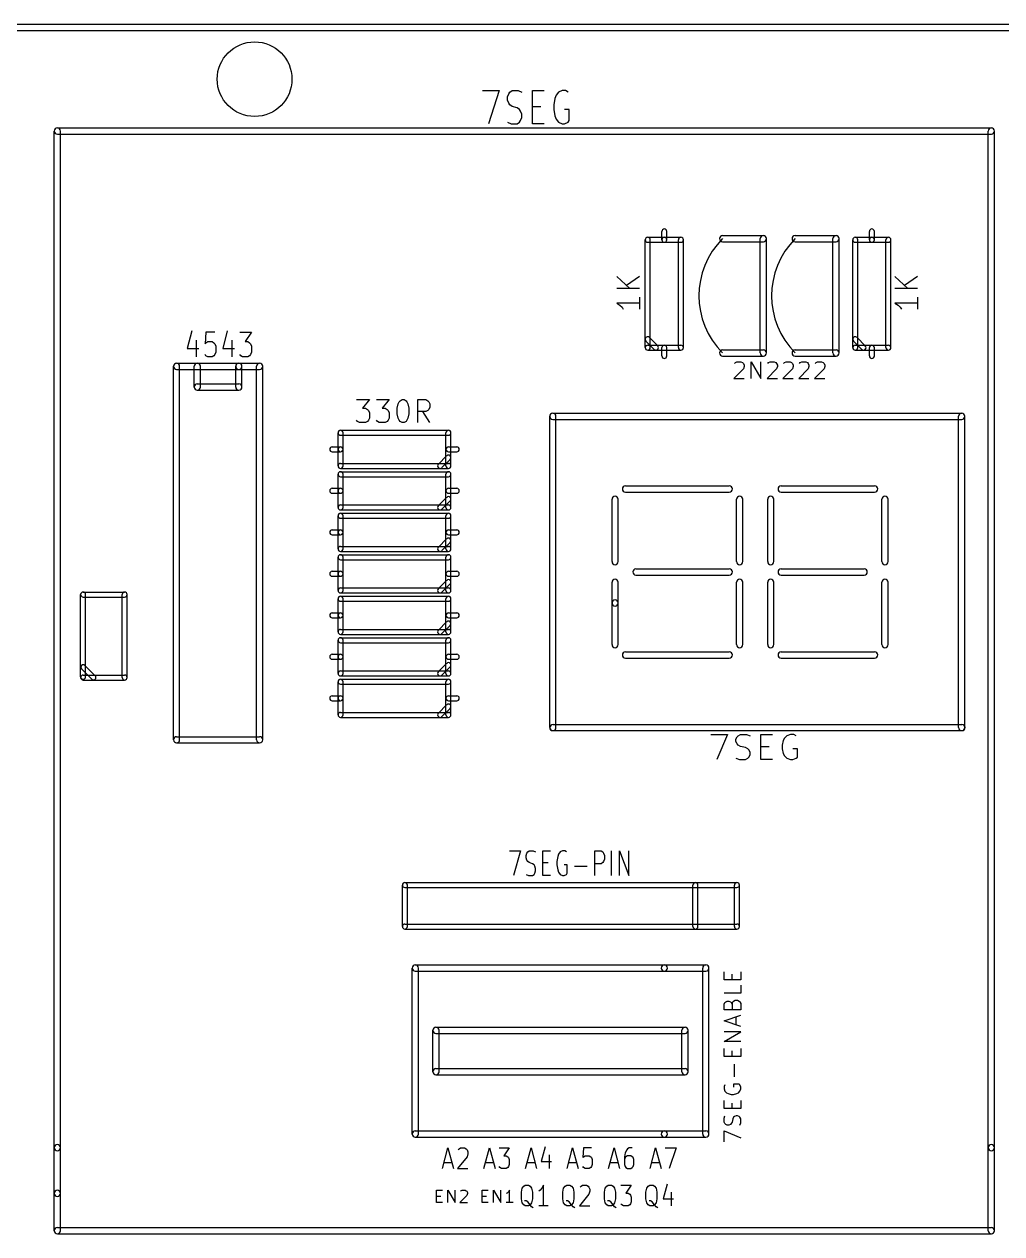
# Model space of a CAD drawing. Extents: x 6675 to 110575, y 15345 to 73745.
# Drawn here: x 53200 to 76750, y 44595 to 73745 of the extents above; entities that cross this region are included whole.
import ezdxf

# ---------------------------------------------------------------- set-up
doc = ezdxf.new("R2010")
doc.units = 0
doc.layers.add('BLACK', color=1, linetype='CONTINUOUS')

msp = doc.modelspace()

# ---------------------------------------------------------------- linework, layer by layer
at = {"layer": 'BLACK'}
for p, q in [((6750, 73745), (110500, 73745)), ((6750, 73595), (110500, 73595)), ((64244, 72146), (64644, 72146)), ((64644, 72146), (64387, 71346)), ((64843, 71994), (64872, 72070)), ((64872, 72070), (64900, 72108)), ((64900, 72108), (64958, 72146)), ((64958, 72146), (65100, 72146)), ((65100, 72146), (65186, 72108)), ((65443, 71346), (65443, 72146)), ((65443, 72146), (65729, 72146)), ((66014, 72032), (65986, 71956)), ((66072, 72108), (66014, 72032)), ((66157, 72146), (66072, 72108)), ((66243, 72146), (66157, 72146)), ((66300, 72108), (66243, 72146)), ((64843, 71918), (64843, 71994)), ((64872, 71841), (64843, 71918)), ((64900, 71803), (64872, 71841)), ((64958, 71765), (64900, 71803)), ((65072, 71727), (64958, 71765)), ((65129, 71689), (65072, 71727)), ((65443, 71765), (65643, 71765)), ((65986, 71956), (65957, 71803)), ((65957, 71803), (65957, 71689)), ((65158, 71651), (65129, 71689)), ((65129, 71384), (65158, 71422)), ((65186, 71575), (65158, 71651)), ((65158, 71422), (65186, 71499)), ((65186, 71499), (65186, 71575)), ((65957, 71689), (65986, 71537)), ((65986, 71537), (66014, 71460)), ((66014, 71460), (66072, 71384)), ((66329, 71689), (66214, 71689)), ((66300, 71384), (66329, 71422)), ((66329, 71422), (66329, 71689)), ((53925, 46670), (53925, 71170)), ((54000, 71245), (76500, 71245)), ((54075, 46670), (54075, 71170)), ((64843, 71384), (64929, 71346)), ((64929, 71346), (65072, 71346)), ((65072, 71346), (65129, 71384)), ((65729, 71346), (65443, 71346)), ((66072, 71384), (66157, 71346)), ((66157, 71346), (66214, 71346)), ((66214, 71346), (66300, 71384)), ((76425, 46670), (76425, 71170)), ((76575, 46670), (76575, 71170)), ((54000, 71095), (76500, 71095)), ((68160, 65950), (68160, 68550)), ((68220, 68610), (68620, 68610)), ((68280, 65950), (68280, 68550)), ((68560, 68550), (68560, 68750)), ((68620, 68610), (69020, 68610)), ((68680, 68550), (68680, 68750)), ((68960, 65950), (68960, 68550)), ((69080, 65950), (69080, 68550)), ((70023, 68653), (71007, 68653)), ((70023, 68503), (71007, 68503)), ((70932, 65822), (70932, 68578)), ((71082, 65822), (71082, 68578)), ((71773, 68653), (72757, 68653)), ((71773, 68503), (72757, 68503)), ((72682, 65822), (72682, 68578)), ((72832, 65822), (72832, 68578)), ((73160, 65950), (73160, 68550)), ((73220, 68610), (73620, 68610)), ((73280, 65950), (73280, 68550)), ((73560, 68550), (73560, 68750)), ((73620, 68610), (74020, 68610)), ((73680, 68550), (73680, 68750)), ((73960, 65950), (73960, 68550)), ((74080, 65950), (74080, 68550)), ((68220, 68490), (68620, 68490)), ((68620, 68490), (69020, 68490)), ((73220, 68490), (73620, 68490)), ((73620, 68490), (74020, 68490)), ((67473, 67663), (67787, 67377)), ((68023, 67663), (67708, 67448)), ((74173, 67663), (74487, 67377)), ((74723, 67663), (74408, 67448)), ((68023, 67377), (67473, 67377)), ((74723, 67377), (74173, 67377)), ((68023, 67163), (68023, 66877)), ((74723, 67163), (74723, 66877)), ((68023, 67020), (67473, 67020)), ((67473, 67020), (67551, 66972)), ((67551, 66972), (67604, 66925)), ((67604, 66925), (67630, 66877)), ((74723, 67020), (74173, 67020)), ((74173, 67020), (74251, 66972)), ((74251, 66972), (74304, 66925)), ((74304, 66925), (74330, 66877)), ((57235, 66356), (57128, 65927)), ((57578, 66327), (57557, 66041)), ((57792, 66327), (57578, 66327)), ((58093, 66356), (57986, 65927)), ((58393, 66327), (58672, 66327)), ((58672, 66327), (58522, 66099)), ((68462, 65993), (68263, 66192)), ((73462, 65993), (73263, 66192)), ((57128, 65927), (57406, 65927)), ((57342, 66127), (57342, 65727)), ((57557, 66041), (57578, 66070)), ((57578, 66070), (57621, 66099)), ((57621, 66099), (57728, 66099)), ((57728, 66099), (57771, 66070)), ((57771, 66070), (57792, 66041)), ((57792, 66041), (57814, 65984)), ((57814, 65984), (57814, 65841)), ((57986, 65927), (58264, 65927)), ((58200, 66127), (58200, 65727)), ((58522, 66099), (58586, 66099)), ((58586, 66099), (58629, 66070)), ((58629, 66070), (58650, 66041)), ((58650, 66041), (58672, 65984)), ((58672, 65984), (58672, 65841)), ((68377, 65908), (68178, 66107)), ((68220, 66010), (69020, 66010)), ((68220, 65890), (69020, 65890)), ((68560, 65750), (68560, 65950)), ((68680, 65750), (68680, 65950)), ((70023, 65897), (71007, 65897)), ((71773, 65897), (72757, 65897)), ((73377, 65908), (73178, 66107)), ((73220, 66010), (74020, 66010)), ((73220, 65890), (74020, 65890)), ((73560, 65750), (73560, 65950)), ((73680, 65750), (73680, 65950)), ((57578, 65756), (57557, 65784)), ((57621, 65727), (57578, 65756)), ((57728, 65727), (57621, 65727)), ((57771, 65756), (57728, 65727)), ((57792, 65784), (57771, 65756)), ((57814, 65841), (57792, 65784)), ((58415, 65756), (58393, 65784)), ((58458, 65727), (58415, 65756)), ((58586, 65727), (58458, 65727)), ((58629, 65756), (58586, 65727)), ((58650, 65784), (58629, 65756)), ((58672, 65841), (58650, 65784)), ((70023, 65747), (71007, 65747)), ((70314, 65570), (70333, 65589)), ((70333, 65589), (70371, 65608)), ((70371, 65608), (70467, 65608)), ((70467, 65608), (70505, 65589)), ((70505, 65589), (70524, 65570)), ((70714, 65208), (70714, 65608)), ((70714, 65608), (70943, 65208)), ((70943, 65208), (70943, 65608)), ((71114, 65570), (71133, 65589)), ((71133, 65589), (71171, 65608)), ((71171, 65608), (71267, 65608)), ((71267, 65608), (71305, 65589)), ((71305, 65589), (71324, 65570)), ((71495, 65570), (71514, 65589)), ((71514, 65589), (71552, 65608)), ((71552, 65608), (71648, 65608)), ((71648, 65608), (71686, 65589)), ((71686, 65589), (71705, 65570)), ((71773, 65747), (72757, 65747)), ((71876, 65570), (71895, 65589)), ((71895, 65589), (71933, 65608)), ((71933, 65608), (72029, 65608)), ((72029, 65608), (72067, 65589)), ((72067, 65589), (72086, 65570)), ((72257, 65570), (72276, 65589)), ((72276, 65589), (72314, 65608)), ((72314, 65608), (72410, 65608)), ((72410, 65608), (72448, 65589)), ((72448, 65589), (72467, 65570)), ((56795, 56500), (56795, 65500)), ((56870, 65575), (58870, 65575)), ((56870, 65425), (58870, 65425)), ((56945, 56500), (56945, 65500)), ((57295, 65000), (57295, 65500)), ((57445, 65000), (57445, 65500)), ((58295, 65000), (58295, 65500)), ((58445, 65000), (58445, 65500)), ((58795, 56500), (58795, 65500)), ((58945, 56500), (58945, 65500)), ((70524, 65437), (70295, 65208)), ((70524, 65570), (70543, 65532)), ((70543, 65494), (70524, 65437)), ((70543, 65532), (70543, 65494)), ((71324, 65437), (71095, 65208)), ((71324, 65570), (71343, 65532)), ((71343, 65494), (71324, 65437)), ((71343, 65532), (71343, 65494)), ((71705, 65437), (71476, 65208)), ((71705, 65570), (71724, 65532)), ((71724, 65494), (71705, 65437)), ((71724, 65532), (71724, 65494)), ((72086, 65437), (71857, 65208)), ((72086, 65570), (72105, 65532)), ((72105, 65494), (72086, 65437)), ((72105, 65532), (72105, 65494)), ((72467, 65437), (72238, 65208)), ((72467, 65570), (72486, 65532)), ((72486, 65494), (72467, 65437)), ((72486, 65532), (72486, 65494)), ((57370, 65075), (58370, 65075)), ((70295, 65208), (70543, 65208)), ((71095, 65208), (71343, 65208)), ((71476, 65208), (71724, 65208)), ((71857, 65208), (72105, 65208)), ((72238, 65208), (72486, 65208)), ((57370, 64925), (58370, 64925)), ((61207, 64697), (61517, 64697)), ((61517, 64697), (61350, 64488)), ((61350, 64488), (61422, 64488)), ((61422, 64488), (61469, 64462)), ((61469, 64462), (61493, 64435)), ((61493, 64435), (61517, 64383)), ((61683, 64697), (61993, 64697)), ((61993, 64697), (61826, 64488)), ((61826, 64488), (61898, 64488)), ((61898, 64488), (61945, 64462)), ((61945, 64462), (61969, 64435)), ((61969, 64435), (61993, 64383)), ((62183, 64488), (62207, 64593)), ((62183, 64357), (62183, 64488)), ((62207, 64593), (62231, 64645)), ((62231, 64645), (62255, 64671)), ((62255, 64671), (62302, 64697)), ((62302, 64697), (62350, 64697)), ((62350, 64697), (62398, 64671)), ((62398, 64671), (62421, 64645)), ((62421, 64645), (62445, 64593)), ((62445, 64593), (62469, 64488)), ((62469, 64488), (62469, 64357)), ((62683, 64147), (62683, 64697)), ((62683, 64697), (62874, 64697)), ((62874, 64697), (62921, 64671)), ((62921, 64435), (62874, 64409)), ((62921, 64671), (62945, 64645)), ((62945, 64462), (62921, 64435)), ((62945, 64645), (62969, 64593)), ((62969, 64514), (62945, 64462)), ((62969, 64593), (62969, 64514)), ((61231, 64174), (61207, 64200)), ((61279, 64147), (61231, 64174)), ((61422, 64147), (61279, 64147)), ((61469, 64174), (61422, 64147)), ((61493, 64200), (61469, 64174)), ((61517, 64252), (61493, 64200)), ((61517, 64383), (61517, 64252)), ((61707, 64174), (61683, 64200)), ((61755, 64147), (61707, 64174)), ((61898, 64147), (61755, 64147)), ((61945, 64174), (61898, 64147)), ((61969, 64200), (61945, 64174)), ((61993, 64252), (61969, 64200)), ((61993, 64383), (61993, 64252)), ((62207, 64252), (62183, 64357)), ((62231, 64200), (62207, 64252)), ((62255, 64174), (62231, 64200)), ((62302, 64147), (62255, 64174)), ((62350, 64147), (62302, 64147)), ((62398, 64174), (62350, 64147)), ((62421, 64200), (62398, 64174)), ((62445, 64252), (62421, 64200)), ((62469, 64357), (62445, 64252)), ((62874, 64409), (62683, 64409)), ((62969, 64147), (62802, 64409)), ((65860, 56795), (65860, 64295)), ((65935, 64370), (75785, 64370)), ((65935, 64220), (75785, 64220)), ((66010, 56795), (66010, 64295)), ((75710, 56795), (75710, 64295)), ((75860, 56795), (75860, 64295)), ((60760, 63500), (60760, 63900)), ((60820, 63960), (63420, 63960)), ((60820, 63840), (63420, 63840)), ((60880, 63500), (60880, 63900)), ((63360, 63100), (63360, 63900)), ((63480, 63100), (63480, 63900)), ((60620, 63560), (60820, 63560)), ((63420, 63560), (63620, 63560)), ((60620, 63440), (60820, 63440)), ((60760, 63100), (60760, 63500)), ((60880, 63100), (60880, 63500)), ((63377, 63342), (63178, 63143)), ((63462, 63257), (63263, 63058)), ((63420, 63440), (63620, 63440)), ((60820, 63160), (63420, 63160)), ((60820, 63040), (63420, 63040)), ((60760, 62500), (60760, 62900)), ((60820, 62960), (63420, 62960)), ((60820, 62840), (63420, 62840)), ((60880, 62500), (60880, 62900)), ((63360, 62100), (63360, 62900)), ((63480, 62100), (63480, 62900)), ((60620, 62560), (60820, 62560)), ((60620, 62440), (60820, 62440)), ((60760, 62100), (60760, 62500)), ((60880, 62100), (60880, 62500)), ((63420, 62560), (63620, 62560)), ((63420, 62440), (63620, 62440)), ((67685, 62620), (70185, 62620)), ((67685, 62470), (70185, 62470)), ((71435, 62620), (73685, 62620)), ((71435, 62470), (73685, 62470)), ((60820, 62160), (63420, 62160)), ((63377, 62342), (63178, 62143)), ((63462, 62257), (63263, 62058)), ((67360, 60795), (67360, 62295)), ((67510, 60795), (67510, 62295)), ((70360, 60795), (70360, 62295)), ((70510, 60795), (70510, 62295)), ((71110, 60795), (71110, 62295)), ((71260, 60795), (71260, 62295)), ((73860, 60795), (73860, 62295)), ((74010, 60795), (74010, 62295)), ((60760, 61500), (60760, 61900)), ((60820, 62040), (63420, 62040)), ((60820, 61960), (63420, 61960)), ((60820, 61840), (63420, 61840)), ((60880, 61500), (60880, 61900)), ((63360, 61100), (63360, 61900)), ((63480, 61100), (63480, 61900)), ((60620, 61560), (60820, 61560)), ((63420, 61560), (63620, 61560)), ((60620, 61440), (60820, 61440)), ((60760, 61100), (60760, 61500)), ((60880, 61100), (60880, 61500)), ((63377, 61342), (63178, 61143)), ((63462, 61257), (63263, 61058)), ((63420, 61440), (63620, 61440)), ((60820, 61160), (63420, 61160)), ((60820, 61040), (63420, 61040)), ((60820, 60960), (63420, 60960)), ((60760, 60500), (60760, 60900)), ((60820, 60840), (63420, 60840)), ((60880, 60500), (60880, 60900)), ((63360, 60100), (63360, 60900)), ((63480, 60100), (63480, 60900)), ((60620, 60560), (60820, 60560)), ((60620, 60440), (60820, 60440)), ((60760, 60100), (60760, 60500)), ((60880, 60100), (60880, 60500)), ((63377, 60342), (63178, 60143)), ((63420, 60560), (63620, 60560)), ((63420, 60440), (63620, 60440)), ((67935, 60620), (70185, 60620)), ((67935, 60470), (70185, 60470)), ((71435, 60620), (73435, 60620)), ((71435, 60470), (73435, 60470)), ((54620, 60060), (55620, 60060)), ((60820, 60160), (63420, 60160)), ((63462, 60257), (63263, 60058)), ((67360, 59795), (67360, 60295)), ((67510, 59795), (67510, 60295)), ((70360, 58795), (70360, 60295)), ((70510, 58795), (70510, 60295)), ((71110, 58795), (71110, 60295)), ((71260, 58795), (71260, 60295)), ((73860, 58795), (73860, 60295)), ((74010, 58795), (74010, 60295)), ((54560, 58020), (54560, 60000)), ((54620, 59940), (55620, 59940)), ((54680, 58020), (54680, 60000)), ((55560, 58000), (55560, 60000)), ((55680, 58000), (55680, 60000)), ((60760, 59500), (60760, 59900)), ((60820, 60040), (63420, 60040)), ((60820, 59960), (63420, 59960)), ((60820, 59840), (63420, 59840)), ((60880, 59500), (60880, 59900)), ((63360, 59100), (63360, 59900)), ((63480, 59100), (63480, 59900)), ((67360, 58795), (67360, 59795)), ((67510, 58795), (67510, 59795)), ((60620, 59560), (60820, 59560)), ((60760, 59100), (60760, 59500)), ((60880, 59100), (60880, 59500)), ((63420, 59560), (63620, 59560)), ((60620, 59440), (60820, 59440)), ((63377, 59342), (63178, 59143)), ((63462, 59257), (63263, 59058)), ((63420, 59440), (63620, 59440)), ((60760, 58500), (60760, 58900)), ((60820, 59160), (63420, 59160)), ((60820, 59040), (63420, 59040)), ((60820, 58960), (63420, 58960)), ((60880, 58500), (60880, 58900)), ((63360, 58100), (63360, 58900)), ((63480, 58100), (63480, 58900)), ((60820, 58840), (63420, 58840)), ((67685, 58620), (70185, 58620)), ((71435, 58620), (73685, 58620)), ((60620, 58560), (60820, 58560)), ((60620, 58440), (60820, 58440)), ((60760, 58100), (60760, 58500)), ((60880, 58100), (60880, 58500)), ((63377, 58342), (63178, 58143)), ((63420, 58560), (63620, 58560)), ((63420, 58440), (63620, 58440)), ((67685, 58470), (70185, 58470)), ((71435, 58470), (73685, 58470)), ((54827, 57958), (54578, 58207)), ((54620, 58060), (55620, 58060)), ((54912, 58043), (54663, 58292)), ((60820, 58160), (63420, 58160)), ((60820, 58040), (63420, 58040)), ((63462, 58257), (63263, 58058)), ((54620, 57940), (55620, 57940)), ((60760, 57500), (60760, 57900)), ((60820, 57960), (63420, 57960)), ((60820, 57840), (63420, 57840)), ((60880, 57500), (60880, 57900)), ((63360, 57100), (63360, 57900)), ((63480, 57100), (63480, 57900)), ((60620, 57560), (60820, 57560)), ((60620, 57440), (60820, 57440)), ((60760, 57100), (60760, 57500)), ((60880, 57100), (60880, 57500)), ((63420, 57560), (63620, 57560)), ((63420, 57440), (63620, 57440)), ((60820, 57160), (63420, 57160)), ((63377, 57342), (63178, 57143)), ((63462, 57257), (63263, 57058)), ((60820, 57040), (63420, 57040)), ((65940, 56870), (75790, 56870)), ((56870, 56575), (58870, 56575)), ((65940, 56720), (75790, 56720)), ((69744, 56627), (70144, 56627)), ((70144, 56627), (69887, 56027)), ((70343, 56513), (70372, 56570)), ((70372, 56570), (70400, 56599)), ((70400, 56599), (70458, 56627)), ((70458, 56627), (70600, 56627)), ((70600, 56627), (70686, 56599)), ((70943, 56027), (70943, 56627)), ((70943, 56627), (71229, 56627)), ((71572, 56599), (71514, 56541)), ((71657, 56627), (71572, 56599)), ((71743, 56627), (71657, 56627)), ((71800, 56599), (71743, 56627)), ((56870, 56425), (58870, 56425)), ((70343, 56456), (70343, 56513)), ((70372, 56399), (70343, 56456)), ((70400, 56370), (70372, 56399)), ((70458, 56341), (70400, 56370)), ((70572, 56313), (70458, 56341)), ((70629, 56284), (70572, 56313)), ((70658, 56256), (70629, 56284)), ((70943, 56341), (71143, 56341)), ((71486, 56484), (71457, 56370)), ((71457, 56370), (71457, 56284)), ((71457, 56284), (71486, 56170)), ((71514, 56541), (71486, 56484)), ((71829, 56284), (71714, 56284)), ((71829, 56084), (71829, 56284)), ((70343, 56056), (70429, 56027)), ((70429, 56027), (70572, 56027)), ((70572, 56027), (70629, 56056)), ((70629, 56056), (70658, 56084)), ((70686, 56199), (70658, 56256)), ((70658, 56084), (70686, 56141)), ((70686, 56141), (70686, 56199)), ((71229, 56027), (70943, 56027)), ((71486, 56170), (71514, 56113)), ((71514, 56113), (71572, 56056)), ((71572, 56056), (71657, 56027)), ((71657, 56027), (71714, 56027)), ((71714, 56027), (71800, 56056)), ((71800, 56056), (71829, 56084)), ((64891, 53827), (65158, 53827)), ((65158, 53827), (64986, 53227)), ((65291, 53713), (65310, 53770)), ((65291, 53656), (65291, 53713)), ((65310, 53599), (65291, 53656)), ((65310, 53770), (65329, 53799)), ((65329, 53799), (65367, 53827)), ((65367, 53827), (65463, 53827)), ((65463, 53827), (65520, 53799)), ((65691, 53227), (65691, 53827)), ((65691, 53827), (65882, 53827)), ((66053, 53684), (66034, 53570)), ((66072, 53741), (66053, 53684)), ((66110, 53799), (66072, 53741)), ((66168, 53827), (66110, 53799)), ((66225, 53827), (66168, 53827)), ((66263, 53799), (66225, 53827)), ((66948, 53227), (66948, 53827)), ((66948, 53827), (67101, 53827)), ((67101, 53827), (67139, 53799)), ((67139, 53799), (67158, 53770)), ((67158, 53770), (67177, 53713)), ((67177, 53713), (67177, 53627)), ((67348, 53227), (67348, 53827)), ((67538, 53227), (67538, 53827)), ((67538, 53827), (67767, 53227)), ((67767, 53227), (67767, 53827)), ((65329, 53570), (65310, 53599)), ((65367, 53541), (65329, 53570)), ((65444, 53513), (65367, 53541)), ((65482, 53484), (65444, 53513)), ((65501, 53456), (65482, 53484)), ((65520, 53399), (65501, 53456)), ((65520, 53341), (65520, 53399)), ((65691, 53541), (65825, 53541)), ((66034, 53570), (66034, 53484)), ((66034, 53484), (66053, 53370)), ((66053, 53370), (66072, 53313)), ((66282, 53484), (66206, 53484)), ((66282, 53284), (66282, 53484)), ((66453, 53456), (66758, 53456)), ((67101, 53513), (66948, 53513)), ((67139, 53541), (67101, 53513)), ((67158, 53570), (67139, 53541)), ((67177, 53627), (67158, 53570)), ((62370, 53060), (70370, 53060)), ((65291, 53256), (65348, 53227)), ((65348, 53227), (65444, 53227)), ((65444, 53227), (65482, 53256)), ((65482, 53256), (65501, 53284)), ((65501, 53284), (65520, 53341)), ((65882, 53227), (65691, 53227)), ((66072, 53313), (66110, 53256)), ((66110, 53256), (66168, 53227)), ((66168, 53227), (66206, 53227)), ((66206, 53227), (66263, 53256)), ((66263, 53256), (66282, 53284)), ((62310, 52000), (62310, 53000)), ((62370, 52940), (70370, 52940)), ((62430, 52000), (62430, 53000)), ((69310, 52000), (69310, 53000)), ((69430, 52000), (69430, 53000)), ((70310, 52000), (70310, 53000)), ((70430, 52000), (70430, 53000)), ((62370, 52060), (70370, 52060)), ((62370, 51940), (70370, 51940)), ((62620, 51075), (68620, 51075)), ((68620, 51075), (69620, 51075)), ((62545, 47000), (62545, 51000)), ((62620, 50925), (68620, 50925)), ((62695, 47000), (62695, 51000)), ((68620, 50925), (69620, 50925)), ((69545, 47000), (69545, 51000)), ((69695, 47000), (69695, 51000)), ((70062, 50718), (70062, 50909)), ((70252, 50718), (70252, 50852)), ((70462, 50909), (70462, 50718)), ((70462, 50718), (70062, 50718)), ((70462, 50585), (70462, 50394)), ((70462, 50394), (70062, 50394)), ((70062, 50128), (70081, 50166)), ((70081, 50166), (70100, 50185)), ((70100, 50185), (70138, 50204)), ((70138, 50204), (70176, 50204)), ((70176, 50204), (70214, 50185)), ((70214, 50185), (70233, 50166)), ((70233, 50166), (70252, 50128)), ((70252, 50128), (70271, 50185)), ((70271, 50185), (70290, 50204)), ((70290, 50204), (70329, 50223)), ((70329, 50223), (70386, 50223)), ((70386, 50223), (70424, 50204)), ((70424, 50204), (70443, 50185)), ((70443, 50185), (70462, 50147)), ((70462, 50147), (70462, 49994)), ((70062, 49994), (70062, 50128)), ((70462, 49994), (70062, 49994)), ((70062, 49727), (70462, 49861)), ((70252, 50128), (70252, 49994)), ((63120, 49575), (69120, 49575)), ((70462, 49594), (70062, 49727)), ((70348, 49632), (70348, 49823)), ((63045, 48500), (63045, 49500)), ((63120, 49425), (69120, 49425)), ((63195, 48500), (63195, 49500)), ((69045, 48500), (69045, 49500)), ((69195, 48500), (69195, 49500)), ((70062, 49232), (70462, 49461)), ((70462, 49461), (70062, 49461)), ((70462, 49232), (70062, 49232)), ((70062, 48870), (70062, 49061)), ((70252, 48870), (70252, 49004)), ((70462, 49061), (70462, 48870)), ((70462, 48870), (70062, 48870)), ((63120, 48575), (69120, 48575)), ((63120, 48425), (69120, 48425)), ((70310, 48375), (70310, 48680)), ((70081, 48185), (70062, 48147)), ((70062, 48147), (70062, 48090)), ((70424, 48204), (70290, 48204)), ((70290, 48204), (70290, 48128)), ((70443, 48185), (70424, 48204)), ((70462, 48128), (70443, 48185)), ((70462, 48090), (70462, 48128)), ((70062, 48090), (70081, 48032)), ((70081, 48032), (70119, 47994)), ((70119, 47994), (70157, 47975)), ((70157, 47975), (70233, 47956)), ((70233, 47956), (70290, 47956)), ((70290, 47956), (70367, 47975)), ((70367, 47975), (70405, 47994)), ((70405, 47994), (70443, 48032)), ((70443, 48032), (70462, 48090)), ((70062, 47613), (70062, 47804)), ((70462, 47613), (70062, 47613)), ((70252, 47613), (70252, 47747)), ((70462, 47804), (70462, 47613)), ((70062, 47385), (70081, 47442)), ((70062, 47289), (70062, 47385)), ((70081, 47251), (70062, 47289)), ((70100, 47232), (70081, 47251)), ((70138, 47213), (70100, 47232)), ((70214, 47232), (70176, 47213)), ((70233, 47251), (70214, 47232)), ((70252, 47289), (70233, 47251)), ((70271, 47366), (70252, 47289)), ((70290, 47404), (70271, 47366)), ((70310, 47423), (70290, 47404)), ((70348, 47442), (70310, 47423)), ((70386, 47442), (70348, 47442)), ((70424, 47423), (70386, 47442)), ((70443, 47404), (70424, 47423)), ((70462, 47366), (70443, 47404)), ((70443, 47213), (70462, 47270)), ((70462, 47270), (70462, 47366)), ((62620, 47075), (68620, 47075)), ((68620, 47075), (69620, 47075)), ((70062, 46813), (70062, 47080)), ((70062, 47080), (70462, 46908)), ((70176, 47213), (70138, 47213)), ((53925, 45570), (53925, 46670)), ((54075, 45570), (54075, 46670)), ((62620, 46925), (68620, 46925)), ((63276, 46168), (63409, 46668)), ((63409, 46668), (63543, 46168)), ((63657, 46620), (63676, 46644)), ((63676, 46644), (63714, 46668)), ((63714, 46668), (63810, 46668)), ((63810, 46668), (63848, 46644)), ((63848, 46644), (63867, 46620)), ((64276, 46168), (64409, 46668)), ((64409, 46668), (64543, 46168)), ((64638, 46668), (64886, 46668)), ((64886, 46668), (64752, 46477)), ((65276, 46168), (65409, 46668)), ((65409, 46668), (65543, 46168)), ((65752, 46691), (65657, 46334)), ((66276, 46168), (66409, 46668)), ((66409, 46668), (66543, 46168)), ((66676, 46668), (66657, 46430)), ((66867, 46668), (66676, 46668)), ((67276, 46168), (67409, 46668)), ((67409, 46668), (67543, 46168)), ((67733, 46644), (67714, 46620)), ((67771, 46668), (67733, 46644)), ((67848, 46668), (67771, 46668)), ((68276, 46168), (68409, 46668)), ((68409, 46668), (68543, 46168)), ((68620, 46925), (69620, 46925)), ((68638, 46668), (68905, 46668)), ((68905, 46668), (68733, 46168)), ((76425, 44670), (76425, 46670)), ((76575, 44670), (76575, 46670)), ((63867, 46453), (63638, 46168)), ((63867, 46620), (63886, 46572)), ((63886, 46525), (63867, 46453)), ((63886, 46572), (63886, 46525)), ((64752, 46477), (64810, 46477)), ((64810, 46477), (64848, 46453)), ((64848, 46453), (64867, 46430)), ((64867, 46430), (64886, 46382)), ((64886, 46382), (64886, 46263)), ((65848, 46501), (65848, 46168)), ((66657, 46430), (66676, 46453)), ((66676, 46453), (66714, 46477)), ((66714, 46477), (66810, 46477)), ((66810, 46477), (66848, 46453)), ((66848, 46453), (66867, 46430)), ((66867, 46430), (66886, 46382)), ((66886, 46382), (66886, 46263)), ((67676, 46549), (67657, 46453)), ((67657, 46453), (67657, 46263)), ((67676, 46430), (67657, 46382)), ((67714, 46620), (67676, 46549)), ((67695, 46453), (67676, 46430)), ((67733, 46477), (67695, 46453)), ((67810, 46477), (67733, 46477)), ((67848, 46453), (67810, 46477)), ((67867, 46430), (67848, 46453)), ((67886, 46382), (67867, 46430)), ((67886, 46263), (67886, 46382)), ((63314, 46310), (63505, 46310)), ((63638, 46168), (63886, 46168)), ((64314, 46310), (64505, 46310)), ((64657, 46191), (64638, 46215)), ((64695, 46168), (64657, 46191)), ((64810, 46168), (64695, 46168)), ((64848, 46191), (64810, 46168)), ((64867, 46215), (64848, 46191)), ((64886, 46263), (64867, 46215)), ((65314, 46310), (65505, 46310)), ((65657, 46334), (65905, 46334)), ((66314, 46310), (66505, 46310)), ((66676, 46191), (66657, 46215)), ((66714, 46168), (66676, 46191)), ((66810, 46168), (66714, 46168)), ((66848, 46191), (66810, 46168)), ((66867, 46215), (66848, 46191)), ((66886, 46263), (66867, 46215)), ((67314, 46310), (67505, 46310)), ((67657, 46263), (67676, 46215)), ((67676, 46215), (67695, 46191)), ((67695, 46191), (67733, 46168)), ((67733, 46168), (67810, 46168)), ((67810, 46168), (67848, 46191)), ((67848, 46191), (67867, 46215)), ((67867, 46215), (67886, 46263)), ((68314, 46310), (68505, 46310)), ((65233, 45744), (65271, 45768)), ((65271, 45768), (65348, 45768)), ((65348, 45768), (65386, 45744)), ((65709, 45768), (65671, 45696)), ((65709, 45268), (65709, 45768)), ((66233, 45744), (66271, 45768)), ((66271, 45768), (66348, 45768)), ((66348, 45768), (66386, 45744)), ((66614, 45744), (66652, 45768)), ((66652, 45768), (66748, 45768)), ((66748, 45768), (66786, 45744)), ((67233, 45744), (67271, 45768)), ((67271, 45768), (67348, 45768)), ((67348, 45768), (67386, 45744)), ((67576, 45768), (67824, 45768)), ((67824, 45768), (67690, 45577)), ((68233, 45744), (68271, 45768)), ((68271, 45768), (68348, 45768)), ((68348, 45768), (68386, 45744)), ((68690, 45791), (68595, 45434)), ((53925, 44670), (53925, 45570)), ((54075, 44670), (54075, 45570)), ((63136, 45349), (63136, 45649)), ((63136, 45649), (63279, 45649)), ((63136, 45506), (63236, 45506)), ((63407, 45349), (63407, 45649)), ((63407, 45649), (63579, 45349)), ((63579, 45349), (63579, 45649)), ((63864, 45520), (63693, 45349)), ((63707, 45620), (63721, 45634)), ((63721, 45634), (63750, 45649)), ((63750, 45649), (63821, 45649)), ((63821, 45649), (63850, 45634)), ((63850, 45634), (63864, 45620)), ((63864, 45620), (63879, 45591)), ((63879, 45563), (63864, 45520)), ((63879, 45591), (63879, 45563)), ((64236, 45349), (64236, 45649)), ((64236, 45649), (64379, 45649)), ((64236, 45506), (64336, 45506)), ((64507, 45349), (64507, 45649)), ((64507, 45649), (64679, 45349)), ((64679, 45349), (64679, 45649)), ((64836, 45577), (64807, 45563)), ((64864, 45606), (64836, 45577)), ((64893, 45649), (64864, 45606)), ((64893, 45349), (64893, 45649)), ((65176, 45601), (65195, 45696)), ((65176, 45434), (65176, 45601)), ((65195, 45696), (65233, 45744)), ((65386, 45744), (65424, 45696)), ((65424, 45696), (65443, 45601)), ((65443, 45601), (65443, 45434)), ((65633, 45649), (65595, 45625)), ((65671, 45696), (65633, 45649)), ((66176, 45601), (66195, 45696)), ((66176, 45434), (66176, 45601)), ((66195, 45696), (66233, 45744)), ((66386, 45744), (66424, 45696)), ((66424, 45696), (66443, 45601)), ((66443, 45601), (66443, 45434)), ((66805, 45553), (66576, 45268)), ((66595, 45720), (66614, 45744)), ((66786, 45744), (66805, 45720)), ((66805, 45720), (66824, 45672)), ((66824, 45625), (66805, 45553)), ((66824, 45672), (66824, 45625)), ((67176, 45601), (67195, 45696)), ((67176, 45434), (67176, 45601)), ((67195, 45696), (67233, 45744)), ((67386, 45744), (67424, 45696)), ((67424, 45696), (67443, 45601)), ((67443, 45601), (67443, 45434)), ((67690, 45577), (67748, 45577)), ((67748, 45577), (67786, 45553)), ((67786, 45553), (67805, 45530)), ((67805, 45530), (67824, 45482)), ((67824, 45482), (67824, 45363)), ((68176, 45601), (68195, 45696)), ((68176, 45434), (68176, 45601)), ((68195, 45696), (68233, 45744)), ((68386, 45744), (68424, 45696)), ((68424, 45696), (68443, 45601)), ((68443, 45601), (68443, 45434)), ((68786, 45601), (68786, 45268)), ((63279, 45349), (63136, 45349)), ((63693, 45349), (63879, 45349)), ((64379, 45349), (64236, 45349)), ((64979, 45349), (64807, 45349)), ((65195, 45339), (65176, 45434)), ((65233, 45291), (65195, 45339)), ((65271, 45268), (65233, 45291)), ((65290, 45387), (65252, 45387)), ((65348, 45268), (65271, 45268)), ((65329, 45363), (65290, 45387)), ((65386, 45291), (65329, 45363)), ((65386, 45291), (65348, 45268)), ((65424, 45339), (65386, 45291)), ((65424, 45244), (65386, 45291)), ((65443, 45434), (65424, 45339)), ((65462, 45220), (65424, 45244)), ((65824, 45268), (65595, 45268)), ((66195, 45339), (66176, 45434)), ((66233, 45291), (66195, 45339)), ((66271, 45268), (66233, 45291)), ((66290, 45387), (66252, 45387)), ((66348, 45268), (66271, 45268)), ((66329, 45363), (66290, 45387)), ((66386, 45291), (66329, 45363)), ((66386, 45291), (66348, 45268)), ((66424, 45339), (66386, 45291)), ((66424, 45244), (66386, 45291)), ((66443, 45434), (66424, 45339)), ((66462, 45220), (66424, 45244)), ((66576, 45268), (66824, 45268)), ((67195, 45339), (67176, 45434)), ((67233, 45291), (67195, 45339)), ((67271, 45268), (67233, 45291)), ((67290, 45387), (67252, 45387)), ((67348, 45268), (67271, 45268)), ((67329, 45363), (67290, 45387)), ((67386, 45291), (67329, 45363)), ((67386, 45291), (67348, 45268)), ((67424, 45339), (67386, 45291)), ((67424, 45244), (67386, 45291)), ((67443, 45434), (67424, 45339)), ((67462, 45220), (67424, 45244)), ((67595, 45291), (67576, 45315)), ((67633, 45268), (67595, 45291)), ((67748, 45268), (67633, 45268)), ((67786, 45291), (67748, 45268)), ((67805, 45315), (67786, 45291)), ((67824, 45363), (67805, 45315)), ((68195, 45339), (68176, 45434)), ((68233, 45291), (68195, 45339)), ((68271, 45268), (68233, 45291)), ((68290, 45387), (68252, 45387)), ((68348, 45268), (68271, 45268)), ((68329, 45363), (68290, 45387)), ((68386, 45291), (68329, 45363)), ((68386, 45291), (68348, 45268)), ((68424, 45339), (68386, 45291)), ((68424, 45244), (68386, 45291)), ((68443, 45434), (68424, 45339)), ((68462, 45220), (68424, 45244)), ((68595, 45434), (68843, 45434)), ((54000, 44745), (76500, 44745)), ((54000, 44595), (76500, 44595))]:
    msp.add_line(p, q, dxfattribs=at)
msp.add_circle((58750, 72420), 900, dxfattribs=at)
for centre, radius, start, end in [((54000, 71170), 75, 90, 270), ((54000, 71170), 75, 360, 540), ((76500, 71170), 75, 360, 540), ((76500, 71170), 75, 270, 450), ((68620, 68750), 60, 360, 540), ((73620, 68750), 60, 360, 540), ((68220, 68550), 60, 90, 270), ((68220, 68550), 60, 360, 540), ((68620, 68550), 60, 90, 270), ((68620, 68550), 60, 180, 360), ((68620, 68550), 60, 270, 450), ((69020, 68550), 60, 360, 540), ((69020, 68550), 60, 270, 450), ((71401, 67200), 1948, -225, -135), ((70023, 68578), 75, 90, 270), ((71007, 68578), 75, 360, 540), ((71007, 68578), 75, 270, 450), ((73151, 67200), 1948, -225, -135), ((71773, 68578), 75, 90, 270), ((72757, 68578), 75, 360, 540), ((72757, 68578), 75, 270, 450), ((73220, 68550), 60, 90, 270), ((73220, 68550), 60, 360, 540), ((73620, 68550), 60, 90, 270), ((73620, 68550), 60, 180, 360), ((73620, 68550), 60, 270, 450), ((74020, 68550), 60, 360, 540), ((74020, 68550), 60, 270, 450), ((68220, 66150), 60, 405, 585), ((73220, 66150), 60, 405, 585), ((68220, 65950), 60, 90, 270), ((68220, 65950), 60, 180, 360), ((68420, 65950), 60, 225, 405), ((68620, 65950), 60, 360, 540), ((69020, 65950), 60, 180, 360), ((69020, 65950), 60, 270, 450), ((70023, 65822), 75, 90, 270), ((71007, 65822), 75, 270, 450), ((71773, 65822), 75, 90, 270), ((72757, 65822), 75, 270, 450), ((73220, 65950), 60, 90, 270), ((73220, 65950), 60, 180, 360), ((73420, 65950), 60, 225, 405), ((73620, 65950), 60, 360, 540), ((74020, 65950), 60, 180, 360), ((74020, 65950), 60, 270, 450), ((68620, 65750), 60, 180, 360), ((71007, 65822), 75, 180, 360), ((72757, 65822), 75, 180, 360), ((73620, 65750), 60, 180, 360), ((56870, 65500), 75, 360, 540), ((56870, 65500), 75, 90, 270), ((57370, 65500), 75, 360, 540), ((58370, 65500), 75, 0, 180), ((58370, 65500), 75, 360, 540), ((58370, 65500), 75, 180, 360), ((58870, 65500), 75, 360, 540), ((58870, 65500), 75, 270, 450), ((57370, 65000), 75, 90, 270), ((58370, 65000), 75, 270, 450), ((57370, 65000), 75, 180, 360), ((58370, 65000), 75, 180, 360), ((65935, 64295), 75, 90, 270), ((65935, 64295), 75, 360, 540), ((75785, 64295), 75, 360, 540), ((75785, 64295), 75, 270, 450), ((60820, 63900), 60, 90, 270), ((60820, 63900), 60, 360, 540), ((63420, 63900), 60, 360, 540), ((63420, 63900), 60, 270, 450), ((60620, 63500), 60, 90, 270), ((60820, 63500), 60, 360, 540), ((60820, 63500), 60, 270, 450), ((63420, 63500), 60, 90, 270), ((63620, 63500), 60, 270, 450), ((60820, 63500), 60, 180, 360), ((63420, 63300), 60, -45, 135), ((60820, 63100), 60, 90, 270), ((60820, 63100), 60, 180, 360), ((63220, 63100), 60, 135, 315), ((63420, 63100), 60, 180, 360), ((63420, 63100), 60, 270, 450), ((60820, 62900), 60, 90, 270), ((60820, 62900), 60, 360, 540), ((63420, 62900), 60, 360, 540), ((63420, 62900), 60, 270, 450), ((60620, 62500), 60, 90, 270), ((60820, 62500), 60, 360, 540), ((60820, 62500), 60, 180, 360), ((60820, 62500), 60, 270, 450), ((63420, 62500), 60, 90, 270), ((63620, 62500), 60, 270, 450), ((67685, 62545), 75, 90, 270), ((70185, 62545), 75, 270, 450), ((71435, 62545), 75, 90, 270), ((73685, 62545), 75, 270, 450), ((60820, 62100), 60, 90, 270), ((60820, 62100), 60, 180, 360), ((63220, 62100), 60, 135, 315), ((63420, 62100), 60, 180, 360), ((63420, 62300), 60, -45, 135), ((63420, 62100), 60, 270, 450), ((67435, 62295), 75, 360, 540), ((70435, 62295), 75, 360, 540), ((71185, 62295), 75, 360, 540), ((73935, 62295), 75, 360, 540), ((60820, 61900), 60, 90, 270), ((60820, 61900), 60, 360, 540), ((63420, 61900), 60, 360, 540), ((63420, 61900), 60, 270, 450), ((60620, 61500), 60, 90, 270), ((60820, 61500), 60, 360, 540), ((60820, 61500), 60, 270, 450), ((63420, 61500), 60, 90, 270), ((63620, 61500), 60, 270, 450), ((60820, 61500), 60, 180, 360), ((63420, 61300), 60, -45, 135), ((60820, 61100), 60, 90, 270), ((60820, 61100), 60, 180, 360), ((60820, 60900), 60, 90, 270), ((60820, 60900), 60, 360, 540), ((63220, 61100), 60, 135, 315), ((63420, 61100), 60, 180, 360), ((63420, 60900), 60, 360, 540), ((63420, 61100), 60, 270, 450), ((63420, 60900), 60, 270, 450), ((67435, 60795), 75, 180, 360), ((70435, 60795), 75, 180, 360), ((71185, 60795), 75, 180, 360), ((73935, 60795), 75, 180, 360), ((60620, 60500), 60, 90, 270), ((60820, 60500), 60, 360, 540), ((60820, 60500), 60, 180, 360), ((60820, 60500), 60, 270, 450), ((63420, 60500), 60, 90, 270), ((63420, 60300), 60, -45, 135), ((63620, 60500), 60, 270, 450), ((67435, 60295), 75, 360, 540), ((67935, 60545), 75, 90, 270), ((70185, 60545), 75, 270, 450), ((70435, 60295), 75, 360, 540), ((71185, 60295), 75, 360, 540), ((71435, 60545), 75, 90, 270), ((73435, 60545), 75, 270, 450), ((73935, 60295), 75, 360, 540), ((54620, 60000), 60, 360, 540), ((54620, 60000), 60, 90, 270), ((55620, 60000), 60, 360, 540), ((55620, 60000), 60, 270, 450), ((60820, 60100), 60, 90, 270), ((60820, 60100), 60, 180, 360), ((63220, 60100), 60, 135, 315), ((63420, 60100), 60, 180, 360), ((63420, 60100), 60, 270, 450), ((60820, 59900), 60, 90, 270), ((60820, 59900), 60, 360, 540), ((63420, 59900), 60, 360, 540), ((63420, 59900), 60, 270, 450), ((67435, 59795), 75, 360, 540), ((67435, 59795), 75, 180, 360), ((60620, 59500), 60, 90, 270), ((60820, 59500), 60, 360, 540), ((60820, 59500), 60, 180, 360), ((60820, 59500), 60, 270, 450), ((63420, 59500), 60, 90, 270), ((63620, 59500), 60, 270, 450), ((63420, 59300), 60, -45, 135), ((60820, 59100), 60, 90, 270), ((60820, 59100), 60, 180, 360), ((60820, 58900), 60, 90, 270), ((60820, 58900), 60, 360, 540), ((63220, 59100), 60, 135, 315), ((63420, 59100), 60, 180, 360), ((63420, 58900), 60, 360, 540), ((63420, 59100), 60, 270, 450), ((63420, 58900), 60, 270, 450), ((67435, 58795), 75, 180, 360), ((67685, 58545), 75, 90, 270), ((70185, 58545), 75, 270, 450), ((70435, 58795), 75, 180, 360), ((71185, 58795), 75, 180, 360), ((71435, 58545), 75, 90, 270), ((73685, 58545), 75, 270, 450), ((73935, 58795), 75, 180, 360), ((54621, 58249), 60, 405, 585), ((60620, 58500), 60, 90, 270), ((60820, 58500), 60, 360, 540), ((60820, 58500), 60, 180, 360), ((60820, 58500), 60, 270, 450), ((63420, 58500), 60, 90, 270), ((63420, 58300), 60, -45, 135), ((63620, 58500), 60, 270, 450), ((54620, 58000), 60, 90, 270), ((54620, 58020), 60, 180, 360), ((54869, 58001), 60, 225, 405), ((55620, 58000), 60, 270, 450), ((60820, 58100), 60, 90, 270), ((60820, 58100), 60, 180, 360), ((63220, 58100), 60, 135, 315), ((63420, 58100), 60, 180, 360), ((63420, 58100), 60, 270, 450), ((55620, 58000), 60, 180, 360), ((60820, 57900), 60, 90, 270), ((60820, 57900), 60, 360, 540), ((63420, 57900), 60, 360, 540), ((63420, 57900), 60, 270, 450), ((60620, 57500), 60, 90, 270), ((60820, 57500), 60, 360, 540), ((60820, 57500), 60, 180, 360), ((60820, 57500), 60, 270, 450), ((63420, 57500), 60, 90, 270), ((63620, 57500), 60, 270, 450), ((60820, 57100), 60, 90, 270), ((63220, 57100), 60, 135, 315), ((63420, 57300), 60, -45, 135), ((63420, 57100), 60, 270, 450), ((60820, 57100), 60, 180, 360), ((63420, 57100), 60, 180, 360), ((65940, 56795), 75, 90, 270), ((75790, 56795), 75, 270, 450), ((56870, 56500), 75, 90, 270), ((58870, 56500), 75, 270, 450), ((65935, 56795), 75, 180, 360), ((75785, 56795), 75, 180, 360), ((56870, 56500), 75, 180, 360), ((58870, 56500), 75, 180, 360), ((62370, 53000), 60, 360, 540), ((62370, 53000), 60, 90, 270), ((69370, 53000), 60, 360, 540), ((70370, 53000), 60, 360, 540), ((70370, 53000), 60, 270, 450), ((62370, 52000), 60, 90, 270), ((62370, 52000), 60, 180, 360), ((69370, 52000), 60, 180, 360), ((70370, 52000), 60, 180, 360), ((70370, 52000), 60, 270, 450), ((62620, 51000), 75, 90, 270), ((62620, 51000), 75, 360, 540), ((68620, 51000), 75, 90, 270), ((68620, 51000), 75, 270, 450), ((69620, 51000), 75, 360, 540), ((69620, 51000), 75, 270, 450), ((63120, 49500), 75, 90, 270), ((63120, 49500), 75, 360, 540), ((69120, 49500), 75, 360, 540), ((69120, 49500), 75, 270, 450), ((63120, 48500), 75, 90, 270), ((63120, 48500), 75, 180, 360), ((69120, 48500), 75, 180, 360), ((69120, 48500), 75, 270, 450), ((62620, 47000), 75, 90, 270), ((62620, 47000), 75, 180, 360), ((68620, 47000), 75, 90, 270), ((68620, 47000), 75, 270, 450), ((69620, 47000), 75, 180, 360), ((69620, 47000), 75, 270, 450), ((54000, 46670), 75, 360, 540), ((54000, 46670), 75, 180, 360), ((76500, 46670), 75, 360, 540), ((76500, 46670), 75, 180, 360), ((54000, 45570), 75, 360, 540), ((54000, 45570), 75, 180, 360), ((54000, 44670), 75, 90, 270), ((54000, 44670), 75, 180, 360), ((76500, 44670), 75, 180, 360), ((76500, 44670), 75, 270, 450)]:
    msp.add_arc(centre, radius, start, end, dxfattribs=at)

doc.saveas('drawing.dxf')
